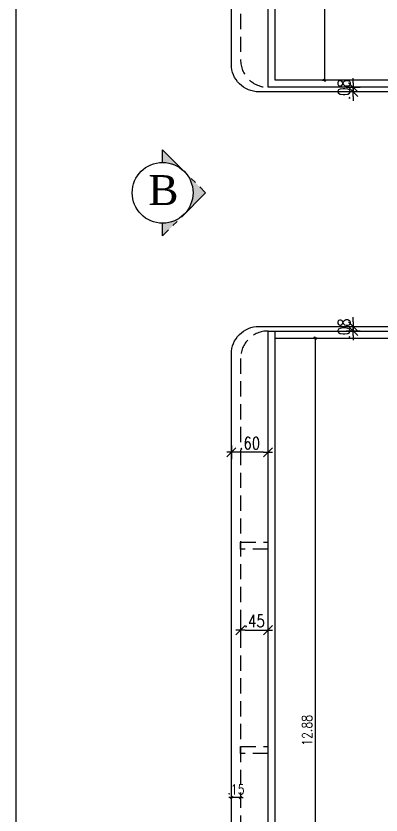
# Model space of a CAD drawing. Header units: inches. Extents: x 14331 to 14549, y 2557 to 2714.
# Drawn here: x 14494.32 to 14500.31, y 2584.66 to 2597.78 of the extents above; entities that cross this region are included whole.
import ezdxf

# ---------------------------------------------------------------- set-up
doc = ezdxf.new("R2010")
doc.units = ezdxf.units.IN
doc.header["$LTSCALE"] = 0.25
doc.header["$MEASUREMENT"] = 0
doc.header["$PDMODE"] = 35
for name, pattern in [('CENTER2', [1.125, 0.75, -0.125, 0.125, -0.125]), ('DASHEDX2', [1.5, 1, -0.5]), ('HIDDEN', [0.375, 0.25, -0.125])]:
    doc.linetypes.add(name, pattern=pattern)
for name, color, linetype in [('dim-details', 7, 'Continuous'), ('edges', 1, 'Continuous'), ('SECLINE', 7, 'HIDDEN'), ('wall', 7, 'Continuous'), ('WORKING DIM', 7, 'Continuous')]:
    doc.layers.add(name, color=color, linetype=linetype)
doc.styles.add('ARIAL', font='TIMES_0.TTF')
doc.styles.add('romans', font='romans.shx', dxfattribs={"width": 0.8})
doc.dimstyles.new('121', dxfattribs={"dimscale": 0.1, "dimtxt": 1.65, "dimasz": 0.2, "dimexe": 0.03125, "dimexo": 0.25, "dimgap": 0.5, "dimtad": 1, "dimzin": 4, "dimdsep": 46, "dimtxsty": 'romans', "dimblk1": 'MINITICK', "dimblk2": 'MINITICK', "dimsah": 1, "dimcen": 1, "dimse1": 1, "dimse2": 1, "dimclrd": 252, "dimclre": 256, "dimclrt": 7, "dimadec": 3, "dimazin": 0, "dimtfac": 0.8, "dimtix": 1, "dimtmove": 2, "dimatfit": 3, "dimfxl": 0, "dimtolj": 1, "dimtzin": 3, "dimarcsym": 0})
doc.dimstyles.new('minitick-100', dxfattribs={"dimscale": 0.1, "dimtxt": 2, "dimasz": 0.75, "dimexe": 0.03125, "dimexo": 0.25, "dimgap": 0.5, "dimtad": 1, "dimzin": 4, "dimdsep": 46, "dimtxsty": 'romans', "dimblk1": 'MINITICK', "dimblk2": 'MINITICK', "dimsah": 1, "dimcen": 1, "dimse1": 1, "dimse2": 1, "dimclrd": 252, "dimclre": 256, "dimclrt": 256, "dimadec": 3, "dimazin": 0, "dimtfac": 0.8, "dimtix": 1, "dimtmove": 2, "dimatfit": 3, "dimfxl": 0, "dimtolj": 1, "dimtzin": 3, "dimarcsym": 0})

# ---------------------------------------------------------------- blocks, each defined once
blk = doc.blocks.new('MINITICK')
at = {"color": 7}
for p, q in [((1, 1), (-1, -1)), ((-1, 0), (1, 0)), ((0, -1.5), (0, 1.5))]:
    blk.add_line(p, q, dxfattribs=at)
blk = doc.blocks.new('*D1062')
at = {"layer": 'Defpoints', "color": 0, "transparency": 16777216}
for p in [(14499.354, 2592.49), (14499.226, 2579.61), (14499.354, 2579.61)]:
    blk.add_point(p, dxfattribs=at)
at = {"layer": 'WORKING DIM', "color": 252, "lineweight": -2, "transparency": 16777216}
blk.add_line((14499.226, 2592.47), (14499.226, 2579.63), dxfattribs=at)
at = {"layer": 'WORKING DIM', "color": 252, "lineweight": -2, "transparency": 16777216, "xscale": 0.02, "yscale": 0.02, "zscale": 0.02}
for p, rotation in [((14499.226, 2592.49), 90), ((14499.226, 2579.61), 270)]:
    blk.add_blockref('MINITICK', p, dxfattribs=dict(at, rotation=rotation))
at = {"layer": 'WORKING DIM', "color": 7, "transparency": 16777216, "insert": (14499.093, 2586.05), "char_height": 0.165, "attachment_point": 5, "rotation": 90, "style": 'romans'}
blk.add_mtext('\\A1;12.88', dxfattribs=at)
blk = doc.blocks.new('*D1066')
at = {"layer": 'Defpoints', "color": 0, "transparency": 16777216}
for p in [(14499.314, 2610.821), (14499.118, 2596.721), (14499.377, 2596.721)]:
    blk.add_point(p, dxfattribs=at)
at = {"layer": 'WORKING DIM', "color": 252, "lineweight": -2, "transparency": 16777216}
blk.add_line((14499.377, 2610.801), (14499.377, 2596.741), dxfattribs=at)
at = {"layer": 'WORKING DIM', "color": 252, "lineweight": -2, "transparency": 16777216, "xscale": 0.02, "yscale": 0.02, "zscale": 0.02}
for p, rotation in [((14499.377, 2610.821), 90), ((14499.377, 2596.721), 270)]:
    blk.add_blockref('MINITICK', p, dxfattribs=dict(at, rotation=rotation))
at = {"layer": 'WORKING DIM', "color": 7, "transparency": 16777216, "insert": (14499.244, 2603.771), "char_height": 0.165, "attachment_point": 5, "rotation": 90, "style": 'romans'}
blk.add_mtext('\\A1;14.10', dxfattribs=at)
blk = doc.blocks.new('*D1223')
at = {"layer": 'Defpoints', "color": 0, "transparency": 16777216}
for p in [(14497.852, 2585.32), (14498.002, 2585.32), (14497.852, 2584.949)]:
    blk.add_point(p, dxfattribs=at)
at = {"layer": 'WORKING DIM', "color": 252, "lineweight": -2, "transparency": 16777216}
for p, q in [((14497.832, 2584.949), (14497.812, 2584.949)), ((14498.002, 2584.949), (14497.852, 2584.949)), ((14498.022, 2584.949), (14498.042, 2584.949))]:
    blk.add_line(p, q, dxfattribs=at)
at = {"layer": 'WORKING DIM', "color": 252, "lineweight": -2, "transparency": 16777216, "xscale": 0.02, "yscale": 0.02, "zscale": 0.02}
blk.add_blockref('MINITICK', (14497.852, 2584.949), dxfattribs=at)
at = {"layer": 'WORKING DIM', "color": 252, "lineweight": -2, "transparency": 16777216, "xscale": 0.02, "yscale": 0.02, "zscale": 0.02, "rotation": 180}
blk.add_blockref('MINITICK', (14498.002, 2584.949), dxfattribs=at)
at = {"layer": 'WORKING DIM', "color": 7, "transparency": 16777216, "insert": (14497.927, 2585.082), "char_height": 0.165, "attachment_point": 5, "style": 'romans'}
blk.add_mtext('\\A1;.15', dxfattribs=at)
blk = doc.blocks.new('*D1227')
at = {"layer": 'Defpoints', "color": 0, "ltscale": 10, "transparency": 16777216}
for p in [(14497.852, 2590.808), (14498.452, 2590.808), (14497.852, 2590.614)]:
    blk.add_point(p, dxfattribs=at)
at = {"layer": 'dim-details', "color": 252, "lineweight": -2, "ltscale": 10, "transparency": 16777216}
blk.add_line((14498.377, 2590.614), (14497.927, 2590.614), dxfattribs=at)
at = {"layer": 'dim-details', "color": 252, "lineweight": -2, "ltscale": 10, "transparency": 16777216, "xscale": 0.07500000000000001, "yscale": 0.07500000000000001, "zscale": 0.07500000000000001, "rotation": 180}
blk.add_blockref('MINITICK', (14497.852, 2590.614), dxfattribs=at)
at = {"layer": 'dim-details', "color": 252, "lineweight": -2, "ltscale": 10, "transparency": 16777216, "xscale": 0.07500000000000001, "yscale": 0.07500000000000001, "zscale": 0.07500000000000001}
blk.add_blockref('MINITICK', (14498.452, 2590.614), dxfattribs=at)
at = {"layer": 'dim-details', "ltscale": 10, "transparency": 16777216, "insert": (14498.152, 2590.764), "char_height": 0.2, "attachment_point": 5, "style": 'romans'}
blk.add_mtext('\\A1;.60', dxfattribs=at)
blk = doc.blocks.new('*D1228')
at = {"layer": 'Defpoints', "color": 0, "ltscale": 10, "transparency": 16777216}
for p in [(14498.452, 2587.696), (14498.002, 2587.512), (14498.452, 2587.512)]:
    blk.add_point(p, dxfattribs=at)
at = {"layer": 'dim-details', "color": 252, "lineweight": -2, "ltscale": 10, "transparency": 16777216}
blk.add_line((14498.077, 2587.696), (14498.377, 2587.696), dxfattribs=at)
at = {"layer": 'dim-details', "color": 252, "lineweight": -2, "ltscale": 10, "transparency": 16777216, "xscale": 0.07500000000000001, "yscale": 0.07500000000000001, "zscale": 0.07500000000000001, "rotation": 180}
blk.add_blockref('MINITICK', (14498.002, 2587.696), dxfattribs=at)
at = {"layer": 'dim-details', "color": 252, "lineweight": -2, "ltscale": 10, "transparency": 16777216, "xscale": 0.07500000000000001, "yscale": 0.07500000000000001, "zscale": 0.07500000000000001}
blk.add_blockref('MINITICK', (14498.452, 2587.696), dxfattribs=at)
at = {"layer": 'dim-details', "ltscale": 10, "transparency": 16777216, "insert": (14498.227, 2587.846), "char_height": 0.2, "attachment_point": 5, "style": 'romans'}
blk.add_mtext('\\A1;.45', dxfattribs=at)
blk = doc.blocks.new('*D1234')
at = {"layer": 'Defpoints', "color": 0, "ltscale": 10, "transparency": 16777216}
for p in [(14499.67, 2592.68), (14499.67, 2592.605), (14499.849, 2592.605)]:
    blk.add_point(p, dxfattribs=at)
at = {"layer": 'dim-details', "color": 252, "lineweight": -2, "ltscale": 10, "transparency": 16777216}
for p, q in [((14499.849, 2592.755), (14499.849, 2592.83)), ((14499.849, 2592.68), (14499.849, 2592.605)), ((14499.849, 2592.53), (14499.849, 2592.455))]:
    blk.add_line(p, q, dxfattribs=at)
at = {"layer": 'dim-details', "color": 252, "lineweight": -2, "ltscale": 10, "transparency": 16777216, "xscale": 0.07500000000000001, "yscale": 0.07500000000000001, "zscale": 0.07500000000000001}
for p, rotation in [((14499.849, 2592.68), 270), ((14499.849, 2592.605), 90)]:
    blk.add_blockref('MINITICK', p, dxfattribs=dict(at, rotation=rotation))
at = {"layer": 'dim-details', "ltscale": 10, "transparency": 16777216, "insert": (14499.699, 2592.642), "char_height": 0.2, "attachment_point": 5, "rotation": 90, "style": 'romans'}
blk.add_mtext('\\A1;.08', dxfattribs=at)
blk = doc.blocks.new('*D1236')
at = {"layer": 'Defpoints', "color": 0, "ltscale": 10, "transparency": 16777216}
for p in [(14499.67, 2596.606), (14499.849, 2596.606), (14499.67, 2596.531)]:
    blk.add_point(p, dxfattribs=at)
at = {"layer": 'dim-details', "color": 252, "lineweight": -2, "ltscale": 10, "transparency": 16777216}
for p, q in [((14499.849, 2596.681), (14499.849, 2596.756)), ((14499.849, 2596.531), (14499.849, 2596.606)), ((14499.849, 2596.456), (14499.849, 2596.381))]:
    blk.add_line(p, q, dxfattribs=at)
at = {"layer": 'dim-details', "color": 252, "lineweight": -2, "ltscale": 10, "transparency": 16777216, "xscale": 0.07500000000000001, "yscale": 0.07500000000000001, "zscale": 0.07500000000000001}
for p, rotation in [((14499.849, 2596.606), 270), ((14499.849, 2596.531), 90)]:
    blk.add_blockref('MINITICK', p, dxfattribs=dict(at, rotation=rotation))
at = {"layer": 'dim-details', "ltscale": 10, "transparency": 16777216, "insert": (14499.699, 2596.569), "char_height": 0.2, "attachment_point": 5, "rotation": 90, "style": 'romans'}
blk.add_mtext('\\A1;.08', dxfattribs=at)

msp = doc.modelspace()

# ---------------------------------------------------------------- hatches: boundary and pattern name
at = {"layer": 'SECLINE'}
h = msp.add_hatch(color=254, dxfattribs=at)
h.paths.add_polyline_path([(14496.723, 2595.579), (14497.076, 2595.226, 0.198912), (14496.723, 2595.372)])
h.paths.add_polyline_path([(14497.076, 2595.226), (14497.429, 2594.874), (14497.076, 2594.521, 0.198912), (14497.222, 2594.874, 0.198912)])
h.paths.add_polyline_path([(14496.723, 2594.375, 0.198912), (14497.076, 2594.521), (14496.723, 2594.168)])

# ---------------------------------------------------------------- linework, layer by layer
at = {"layer": 'edges', "ltscale": 0.4}
for points in [[(14501.128, 2596.531), (14498.302, 2596.531, -0.414214), (14497.852, 2596.981), (14497.852, 2611.086, -0.414214), (14498.302, 2611.536), (14508.061, 2611.536, -0.414214), (14508.511, 2611.086), (14508.511, 2607.049), (14508.436, 2607.049)], [(14508.511, 2582.925), (14508.511, 2579.345, -0.414214), (14508.061, 2578.895), (14498.302, 2578.895, -0.414214), (14497.852, 2579.345), (14497.852, 2592.23, -0.414214), (14498.302, 2592.68), (14501.128, 2592.68)]]:
    msp.add_lwpolyline(points, format="xyb", dxfattribs=at)
at = {"layer": 'edges', "color": 30, "linetype": 'DASHEDX2'}
for points in [[(14508.436, 2610.936, 0.414214), (14507.986, 2611.386), (14498.452, 2611.386, 0.414214), (14498.002, 2610.936), (14498.002, 2597.056, 0.414214), (14498.452, 2596.606)], [(14498.452, 2592.605, 0.414214), (14498.002, 2592.155), (14498.002, 2579.495, 0.414214), (14498.452, 2579.045), (14507.986, 2579.045, 0.414214), (14508.436, 2579.495)]]:
    msp.add_lwpolyline(points, format="xyb", dxfattribs=at)
for points in [[(14498.452, 2589.023), (14498.002, 2589.023), (14498.002, 2589.137), (14498.452, 2589.137)], [(14498.452, 2585.669), (14498.002, 2585.669), (14498.002, 2585.783), (14498.452, 2585.783)]]:
    msp.add_lwpolyline(points, dxfattribs=at)
at = {"layer": 'SECLINE', "linetype": 'CENTER2', "ltscale": 3}
msp.add_lwpolyline([(14496.723, 2595.372), (14496.723, 2595.579), (14497.429, 2594.874), (14496.723, 2594.168), (14496.723, 2594.375)], dxfattribs=at)
at = {"layer": 'SECLINE', "linetype": 'Continuous', "ltscale": 3}
msp.add_circle((14496.723, 2594.874), 0.499, dxfattribs=at)
at = {"layer": 'wall'}
for p, q in [((14498.452, 2596.606), (14498.452, 2610.936)), ((14498.567, 2596.721), (14498.567, 2610.821)), ((14501.91, 2596.721), (14498.567, 2596.721)), ((14501.795, 2596.606), (14498.452, 2596.606)), ((14498.452, 2579.495), (14498.452, 2592.605)), ((14498.452, 2592.605), (14501.795, 2592.605)), ((14498.567, 2579.61), (14498.567, 2592.605)), ((14498.567, 2592.49), (14501.91, 2592.49))]:
    msp.add_line(p, q, dxfattribs=at)
msp.add_lwpolyline([(14524.018, 2613.933), (14494.318, 2613.933), (14494.318, 2571.933), (14524.018, 2571.933)], close=True, dxfattribs=at)

# ---------------------------------------------------------------- texts
at = {"layer": 'SECLINE', "color": 7, "style": 'ARIAL'}
msp.add_text('B', height=0.49, rotation=359.9991, dxfattribs=at).set_placement((14496.49, 2594.674))

# ---------------------------------------------------------------- dimensions: what is measured, and where the dimension line sits
at = {"layer": 'dim-details', "ltscale": 10}
for base, p1, p2, angle, picture, middle in [((14499.849327887, 2596.606484246), (14499.669701126, 2596.531484246), (14499.669701126, 2596.606484246), 270, '*D1236', (14499.699327887, 2596.568984246)), ((14499.849327887, 2592.604960357), (14499.669701126, 2592.679960357), (14499.669701126, 2592.604960357), 90, '*D1234', (14499.699327887, 2592.642460357))]:
    dim = msp.add_linear_dim(base=base, p1=p1, p2=p2, angle=angle, dimstyle='minitick-100', override={"dimfxl": 0.1}, dxfattribs=at)
    dim.commit()
    dim.dimension.update_dxf_attribs({"geometry": picture, "text_midpoint": middle})
for base, p1, p2, picture, middle in [((14497.852, 2590.614), (14498.452, 2590.808), (14497.852, 2590.808), '*D1227', (14498.152, 2590.764)), ((14498.452, 2587.696), (14498.002, 2587.512), (14498.452, 2587.512), '*D1228', (14498.227, 2587.846))]:
    dim = msp.add_linear_dim(base=base, p1=p1, p2=p2, dimstyle='minitick-100', override={"dimfxl": 0.1}, dxfattribs=at)
    dim.commit()
    dim.dimension.update_dxf_attribs({"geometry": picture, "text_midpoint": middle})
at = {"layer": 'WORKING DIM'}
for base, p1, p2, picture, middle in [((14499.377, 2596.721), (14499.314, 2610.821), (14499.118, 2596.721), '*D1066', (14499.244, 2603.771)), ((14499.226, 2579.61), (14499.354, 2592.49), (14499.354, 2579.61), '*D1062', (14499.093, 2586.05))]:
    dim = msp.add_linear_dim(base=base, p1=p1, p2=p2, angle=90, dimstyle='121', override={"dimfxl": 0.18, "dimfxlon": 1}, dxfattribs=at)
    dim.commit()
    dim.dimension.update_dxf_attribs({"geometry": picture, "text_midpoint": middle})
dim = msp.add_linear_dim(base=(14497.852, 2584.949), p1=(14498.002, 2585.32), p2=(14497.852, 2585.32), dimstyle='121', override={"dimfxl": 0.18, "dimfxlon": 1}, dxfattribs=at)
dim.commit()
dim.dimension.update_dxf_attribs({"geometry": '*D1223', "text_midpoint": (14497.927, 2585.082)})

doc.saveas('drawing.dxf')
